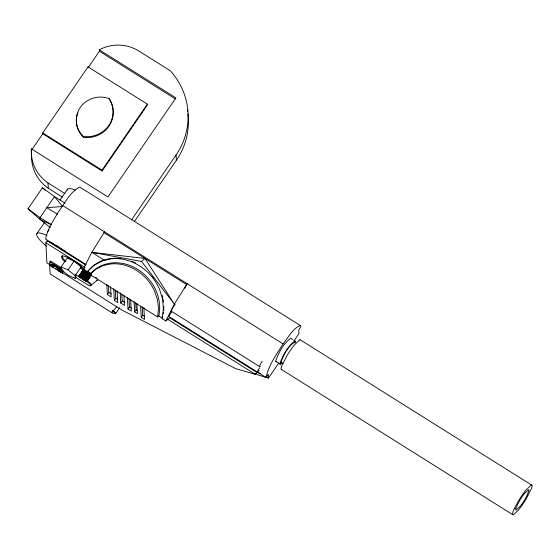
<?xml version="1.0" encoding="UTF-8"?>
<svg xmlns="http://www.w3.org/2000/svg" width="560" height="560" viewBox="0 0 560 560"><rect width="100%" height="100%" fill="white"/><g stroke="black" fill="none" stroke-linecap="round" stroke-linejoin="round"><path stroke-width="0.84" d="M157.626 316.96L158.501 308.441L157.451 299.656L154.546 291.053A41.72 36.043 49.3 0 0 111.286 263.893L103.173 265.587L95.9 269.143L89.817 274.393L157.626 316.96L158.795 315.952L162.365 318.192A45.444 39.256 49.3 0 0 162.785 316.526M104.559 231.84L91.777 252.336L83.293 269.136L87.339 271.677L93.891 265.384L101.906 261.023L110.971 258.832A45.444 39.256 49.3 0 1 159.572 289.338L162.589 299.117L163.401 309.022L161.973 318.528L165.851 320.964L170.142 317.268L266.098 377.496C268.583 365.071 276.507 354.494 283.073 343.896C288.309 337.575 292.397 328.811 300.23 325.451L300.937 326.711L298.76 329.882L298.956 333.585L294.042 340.753M275.989 361.809L275.674 361.249C278.453 352.632 283.549 343.588 290.822 338.149L292.544 339.598M295.155 342.692L295.05 340.809C287.777 346.248 282.681 355.285 279.909 363.909L280.217 364.469L282.31 363.181M165.851 320.964L174.342 304.164L187.117 283.668L184.807 288.246M300.23 325.451L79.758 187.061C69.783 192.136 64.631 203.665 58.107 212.359C53.305 220.871 47.299 229.292 45.633 239.106L86.128 264.523M42.735 132.937L88.032 66.892L147.336 104.125L147.385 104.979L102.088 171.024L42.784 133.791L42.735 132.937L102.039 170.163L102.088 171.024M31.948 149.583L42.784 133.791M134.316 221.606L176.365 160.3L176.078 154.973A72.926 69.888 -3.1 0 0 170.324 70.763L138.915 51.051A38.164 36.575 -3.1 0 0 99.323 49.812L99.4 51.247L88.074 67.753L88.032 66.892M50.372 227.591L40.117 219.534L28 208.789L42.434 187.747L54.446 196.574L65.205 203.21M47.705 231.7L49.056 229.733M49.875 264.782L46.921 262.927L45.829 242.809L47.166 240.863L53.515 243.621M102.039 170.163L147.336 104.125M62.881 270.214L63 272.405L62.44 273.224L50.071 265.461L49.875 261.814L50.435 260.995L61.348 267.848M51.317 266.441L51.583 265.734L51.317 266.441L52.864 267.407L53.13 266.707A4.725 1.085 34.4 0 1 52.234 265.237M52.864 267.407L53.13 266.707M88.459 273.126L83.811 279.902L88.459 273.126L84.707 270.305L79.912 277.452L75.768 274.708L75.915 277.466L75.271 278.404L68.362 275.401L61.306 269.64L61.159 266.882L67.165 258.125L74.074 261.128L81.13 266.889L81.235 268.821M51.107 264.894A6.118 1.407 34.4 0 1 56.938 266.728A6.118 1.407 34.4 0 1 60.858 271.558L60.592 272.265L59.045 271.292L59.311 270.592A4.725 1.085 34.4 0 0 60.102 270.179M59.045 271.292L59.311 270.592M60.592 272.265L60.858 271.558M61.159 266.882L68.068 269.892L74.074 261.128M75.271 278.404L75.124 275.646L81.13 266.889M80.584 268.002L85.694 271.25L80.584 268.002L81.144 267.176M78.526 276.444L83.328 269.437M78.533 276.584L83.398 269.668L84.322 270.529L79.674 277.305L84.322 270.529M80.157 274.701L78.75 276.444L79.66 277.011M81.088 273.343L82.95 270.634M84.707 270.305L80.136 277.452L84.777 270.529M85.687 271.103L81.046 278.026L80.129 277.305M81.284 278.173L86.086 271.173M86.156 271.397L81.515 278.32L86.156 271.397L87.066 271.971L82.425 278.894L87.066 271.971M90.23 273.91L88.844 272.902L84.049 280.049L82.67 279.181L87.465 272.034M87.087 273.231L82.901 279.328L87.535 272.258M84.266 279.902L88.914 273.126L84.266 279.902L85.183 280.623L89.831 273.847L87.472 272.181M85.176 280.476L89.824 273.7M91.602 274.631L86.807 281.778L85.428 280.917L90.223 273.763M85.428 280.917L89.747 274.61M89.845 274.96L85.659 281.064L90.307 274.281M86.569 281.631L91.203 274.561L87.108 280.532M91.609 274.778L87.353 280.826A4.83 1.113 34.4 0 1 90.951 285.082M131.551 219.891L176.078 154.973M110.572 286.734L111.125 296.905L107.401 294.567L108.836 292.467L108.472 285.691M117.075 290.794L117.712 302.561L114.373 300.461L115.808 298.368L115.353 289.961M49.574 263.676L50.134 273.952L111.636 312.557L113.092 310.436M123.928 295.148L124.488 305.438L120.764 303.1L122.206 301L121.835 294.147M119.707 307.664L115.808 313.341L113.05 313.397L111.734 312.319M130.627 299.306L131.264 311.087L128.016 309.05L129.458 306.95L128.996 298.536M136.857 303.282L137.417 313.649L134.659 311.913L136.094 309.82L135.716 302.904M143.878 307.622L144.515 319.417L141.239 317.359L142.674 315.259L142.219 306.838M62.44 272.671L122.318 310.254L235.802 368.676L255.472 374.402L256.809 372.456L260.89 373.653M266.098 377.496L268.275 374.325L268.478 378.028L257.852 374.934L255.682 373.569M278.803 362.978L268.478 378.028L266.315 376.67M36.918 233.562L44.317 222.824M60.102 199.92L67.501 189.189M111.636 312.557L116.781 306.747M83.293 269.136L84.518 268.079M87.339 271.677L87.731 271.341A45.444 39.256 49.3 0 1 102.298 260.687M89.817 274.393L90.986 273.385A41.72 36.043 49.3 0 1 137.669 269.374A41.72 36.043 49.3 0 1 158.795 315.952M141.547 261.45L145.019 258.461L174.342 304.164L141.547 261.45L91.777 252.336L104.587 260.379M91.336 285.005L97.412 280.07M299.859 339.717L294.539 344.743A19.376 3.283 -57.9 0 0 287.063 355.572L281.806 365.869A14.798 2.506 -57.9 0 0 281.848 369.6M281.939 362.642L281.232 362.852L280.959 362.369C283.36 354.928 287.763 347.116 294.042 342.419L294.315 342.902L295.365 341.369L293.958 340.48M91.777 252.336L145.019 258.461M51.45 224.791L40.117 219.534L40.012 217.616L54.446 196.574L62.657 206.5L46.823 207.683L57.582 214.319M51.485 224.7L40.012 217.616L28 208.789M99.323 49.812L175.91 97.888L107.968 196.945L31.381 148.869L31.633 153.545M99.4 51.247L175.252 98.861M531.986 485.275L300.538 339.99A14.798 2.506 -57.9 0 0 299.859 339.717M31.381 148.869A40.376 38.696 -3.1 0 0 48.027 182.938L65.037 193.613M31.619 155.015A40.376 38.696 -3.1 0 0 48.314 188.258L62.363 197.078M62.601 205.506L283.073 343.896M103.74 232.547L186.298 284.368M282.891 363.587L280.959 362.369L279.909 363.909L275.674 361.249M281.176 369.327L512.624 514.612M171.304 311.199L259.588 366.618M47.166 240.863L85.687 265.041M169.393 317.59L256.809 372.456M45.829 242.809L85.092 267.449M167.321 319.067L255.472 374.402M87.731 271.341L90.986 273.385M86.163 271.544L87.073 272.111M88.921 273.273L89.831 273.847M108.836 292.467L111.321 294.028M122.206 301L124.684 302.561M136.094 309.82L137.473 310.681M115.808 298.368L117.817 299.628M129.458 306.95L131.404 308.175M142.674 315.259L144.641 316.498M81.508 278.173L82.418 278.747M82.887 279.041L83.797 279.608M85.645 280.77L86.555 281.344M85.414 280.77L84.049 280.049M75.915 277.466L86.947 284.389A4.83 1.113 34.4 0 0 90.902 285.544A4.83 1.113 34.4 0 0 86.793 281.631M49.875 261.814L61.516 269.122M51.352 265.713L53.571 267.099M55.79 268.492L58.009 269.885M52.115 266.35L53.144 267.001M59.325 270.879L60.354 271.53M55.734 244.937L64.267 250.803M112.28 310.842L115.808 313.341L113.575 310.751M68.068 269.892L75.124 275.646M42.434 187.747L44.982 190.008M84.028 269.213L85.288 270.97M140.644 306.411L141.239 317.359M134.092 301.546L134.659 311.913M127.379 297.269L128.016 309.05M120.211 292.81L120.764 303.1M111.867 104.615A26.047 24.962 -3.1 0 1 83.538 137.347L83.489 136.472A23.933 22.939 -3.1 0 1 80.29 107.429A23.933 22.939 -3.1 0 1 109.452 98.805L109.501 99.673A26.047 24.962 -3.1 0 1 111.601 103.887M113.736 288.701L114.373 300.461M106.848 284.396L107.401 294.567M82.67 279.181L79.912 277.452M62.244 269.577L62.44 273.224M48.027 182.938L48.314 188.258M97.363 279.125A5.194 1.197 34.4 0 1 96.775 280.077M95.648 277.319A5.194 1.197 34.4 0 1 96.684 278.285M46.452 246.162A22.414 5.145 34.6 0 1 36.631 234.367A22.414 5.145 34.6 0 1 46.977 235.529M187.943 113.862A72.926 69.888 -3.1 0 1 176.365 160.3M187.32 109.711A72.926 69.888 -3.1 0 1 187.6 111.363M83.538 137.347A23.933 22.939 -3.1 0 1 77.847 113.008M103.082 260.4A45.444 39.256 49.3 0 1 120.988 258.58M131.439 261.24A45.444 39.256 49.3 0 1 135.345 262.941M151.956 276.017A45.444 39.256 49.3 0 1 153.482 277.914M162.218 295.484A45.444 39.256 49.3 0 1 162.813 297.955M163.135 299.6A45.444 39.256 49.3 0 1 163.499 302.085M163.8 306.236A45.444 39.256 49.3 0 1 163.702 310.45M163.534 312.207A45.444 39.256 49.3 0 1 163.289 313.957M171.556 311.22A4.116 0.7 -57.9 0 1 172.214 308.623A4.116 0.7 -57.9 0 1 175.217 304.472M169.232 316.659A2.751 0.469 -57.9 0 1 169.785 314.72A2.751 0.469 -57.9 0 1 171.836 312.032M64.715 261.723A14.49 3.332 34.4 0 1 66.122 256.802A14.49 3.332 34.4 0 1 83.594 268.723M65.828 261.436A14.49 3.332 34.4 0 1 62.482 255.479M52.591 264.992A4.725 1.085 34.4 0 1 56.098 266.462A4.725 1.085 34.4 0 1 59.696 269.451M52.843 267.12A4.725 1.085 34.4 0 1 53.158 265.545A4.725 1.085 34.4 0 1 58.52 268.912A4.725 1.085 34.4 0 1 59.031 270.998M51.296 266.147A6.118 1.407 34.4 0 1 55.804 266.581A6.118 1.407 34.4 0 1 60.578 271.971M260.288 366.303A4.116 0.7 -57.9 0 1 259.784 365.526A4.116 0.7 -57.9 0 1 262.241 361.312M258.965 370.412A2.751 0.469 -57.9 0 1 257.383 371.63A2.751 0.469 -57.9 0 1 259.721 367.794M109.452 98.805A26.047 24.962 -3.1 0 1 108.822 125.426A26.047 24.962 -3.1 0 1 83.489 136.472M67.214 190.204A22.414 5.145 34.6 0 1 75.201 190.113M515.809 508.529L515.9 510.16C522.179 505.463 526.582 497.658 528.983 490.21L528.71 489.727C522.529 494.095 518.812 501.676 515.809 508.529M514.514 508.2L513.254 511.154A14.798 2.506 -57.9 0 0 513.296 514.885L518.623 509.866A19.376 3.283 -57.9 0 0 526.099 499.03L531.356 488.733A14.798 2.506 -57.9 0 0 531.307 485.002L525.987 490.028A19.376 3.283 -57.9 0 0 518.511 500.857L514.514 508.2"/></g></svg>
